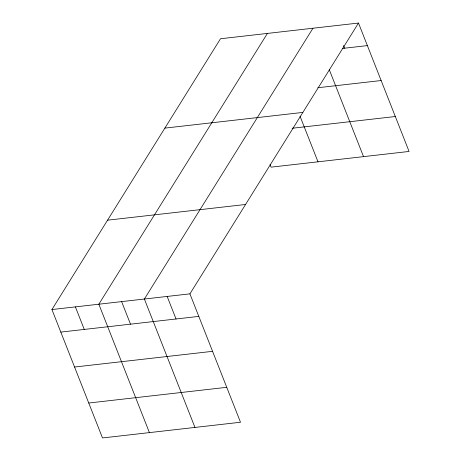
<?xml version="1.0" encoding="UTF-8"?>
<svg xmlns="http://www.w3.org/2000/svg" width="461" height="461" viewBox="0 0 461 461"><rect width="100%" height="100%" fill="white"/><g stroke="black" fill="none" stroke-linecap="round" stroke-linejoin="round"><path stroke-width="0.69" d="M358.497 23.05L189.926 293.847L240.504 422.247L102.503 437.95L51.926 309.55L220.496 38.753L358.497 23.05L409.074 151.45L271.074 167.153L270.06 164.565M267.415 33.411L98.844 304.208L149.422 432.614M312.956 28.23L144.385 299.028L194.963 427.428M342.477 48.434L367.377 45.604M317.808 87.74L381.138 80.531M164.871 128.118L302.865 112.415M292.153 128.262L395.313 116.524M107.557 220.185L245.552 204.482M51.926 309.55L189.926 293.847M60.812 332.099L198.806 316.396M74.567 367.031L212.567 351.328M88.748 403.018L226.743 387.315M343.566 45.541L344.609 48.192M329.229 69.542L363.533 156.636M300.036 116.224L317.998 161.817M167.153 296.435L176.039 318.989M121.618 301.621L130.498 324.169M75.385 306.876L84.271 329.431"/></g></svg>
